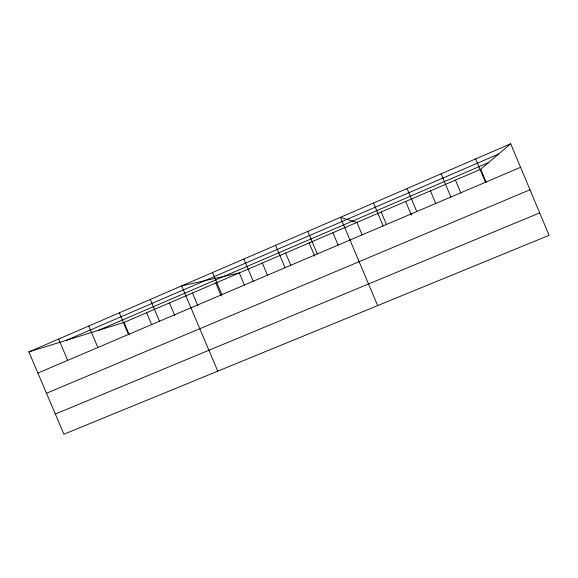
<?xml version="1.0" encoding="UTF-8"?>
<svg xmlns="http://www.w3.org/2000/svg" width="578" height="578" viewBox="0 0 578 578"><rect width="100%" height="100%" fill="white"/><g stroke="black" fill="none" stroke-linecap="round" stroke-linejoin="round"><path stroke-width="0.87" d="M28.9 351.886L124.032 322.416L480.723 169.253L510.677 143.77L549.1 235.318L63.92 434.23L28.9 351.886L510.677 143.77M66.766 340.153L498.554 154.08M98.498 330.327L488.605 162.555M37.902 373.056L520.554 167.309M46.493 393.25L529.983 189.765M55.336 414.05L539.686 212.885M212.545 272.556L221.887 294.628M215.753 283.032L221.201 295.914M192.474 293.024L197.9 305.841M217.761 371.155L181.658 285.9L239.27 272.932L244.4 285.077M169.426 302.923L174.831 315.675M150.258 299.462L159.485 321.231M146.617 312.72L151.66 324.612M124.032 322.416L129.313 334.872M119.299 312.835L128.468 334.452M88.752 326.028L97.87 347.494M58.624 339.048L67.684 360.361M381.169 212.003L386.523 224.726M373.518 203.023L383.149 225.882M362.168 234.878L356.915 222.422L340.428 217.314L377.658 305.603M332.906 232.724L338.13 245.123M307.792 231.41L317.3 253.952M309.143 242.933L314.692 256.083M285.619 253.034L290.799 265.302M275.605 245.318L285.062 267.701M262.325 263.033L267.484 275.236M243.858 259.031L253.258 281.255M480.723 169.253L486.185 182.251M475.651 158.899L485.462 182.265M455.442 180.112L460.883 193.038M441.122 173.819L450.876 197.011M430.429 190.848L435.841 203.709M407.078 188.522L416.774 211.548M405.669 201.484L411.392 215.074"/></g></svg>
